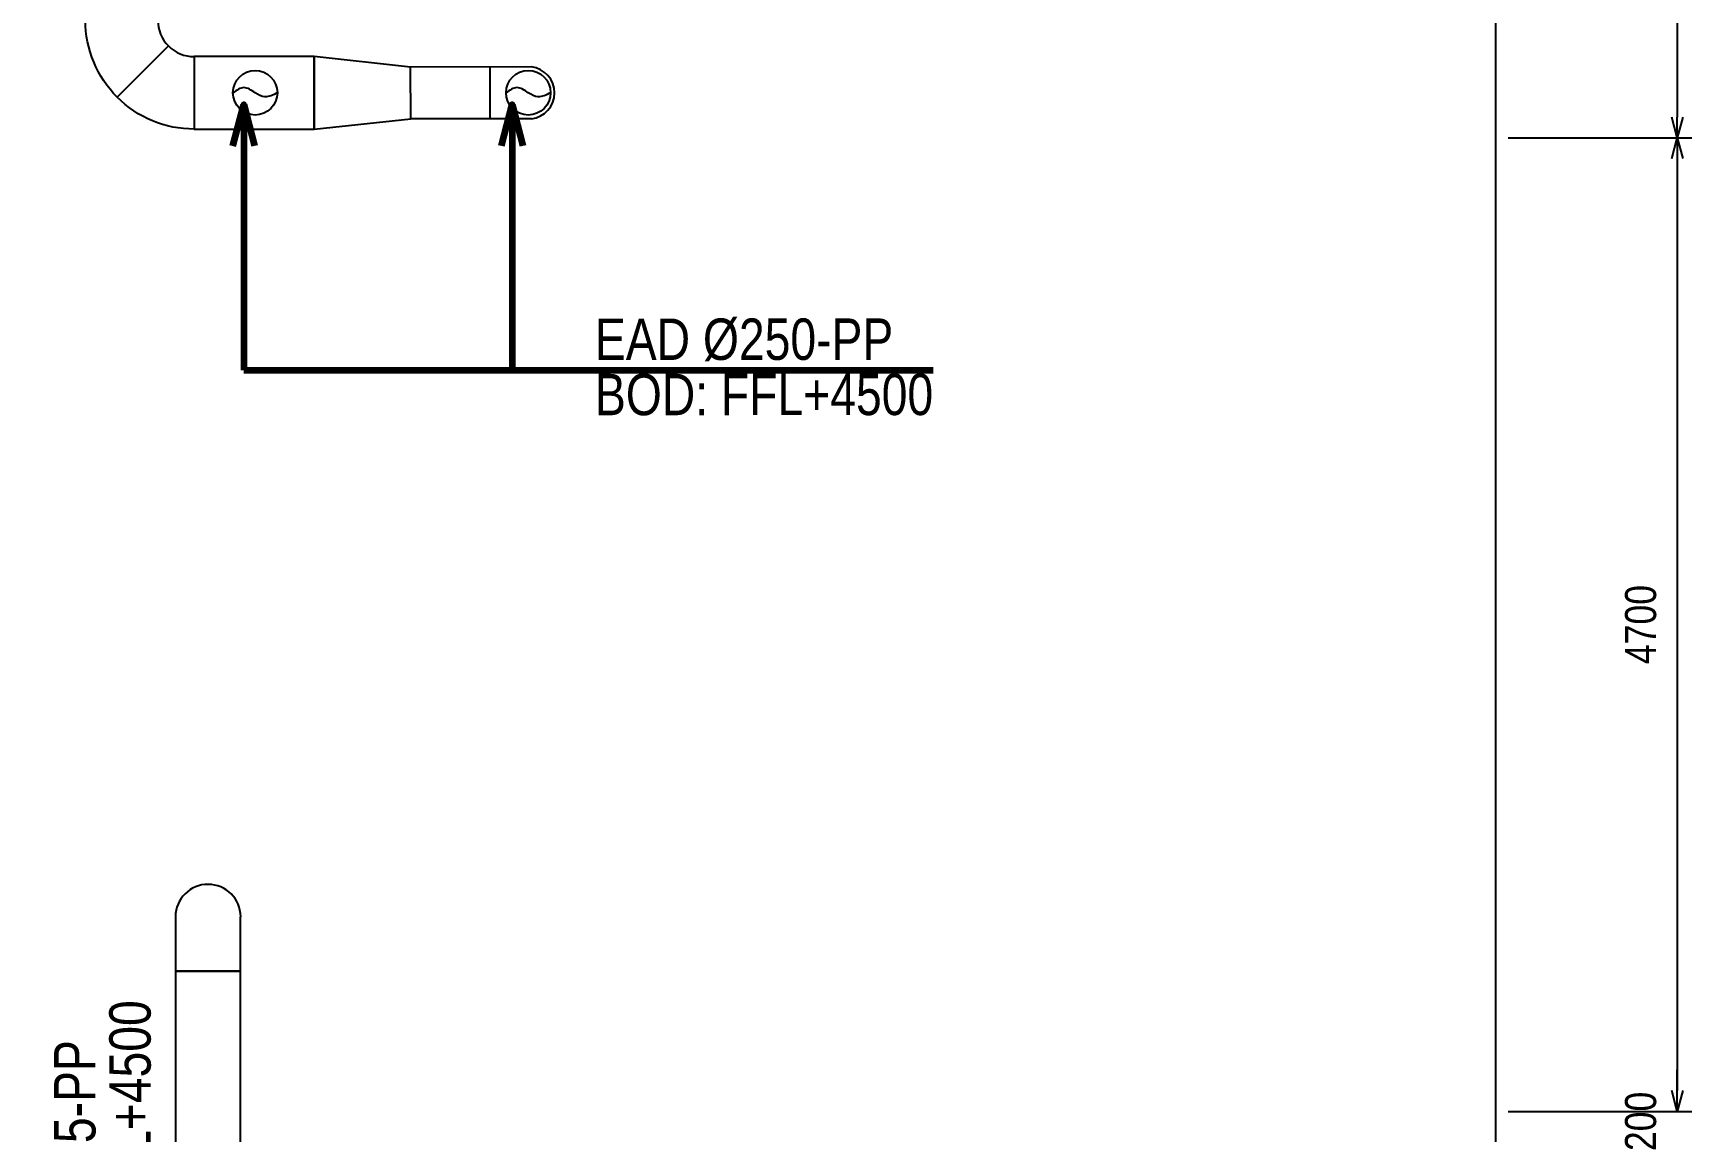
# Model space of a CAD drawing. Header units: millimetres. Extents: x -22441 to 51020, y -26401 to 84849.
# Drawn here: x 37945 to 45957, y 56901 to 62205 of the extents above; entities that cross this region are included whole.
import ezdxf

# ---------------------------------------------------------------- set-up
doc = ezdxf.new("R2010")
doc.units = ezdxf.units.MM
doc.layers.get('Defpoints').update_dxf_attribs({"color": 5})
for name, color, linetype in [('SEAS-CCL-DUCT TEXT', 7, 'Continuous'), ('SEAS-CCL-EQUIP-TXT', 7, 'Continuous'), ('TKS-PEA', 6, 'Continuous')]:
    doc.layers.add(name, color=color, linetype=linetype)
doc.styles.add('.VnBook-AntiquaH', font='')
doc.styles.add('Seas-Arial', font='arial.ttf', dxfattribs={"width": 0.9})
doc.styles.get('.VnBook-AntiquaH').set_extended_font_data('.VnArial NarrowH')
doc.dimstyles.new('1-100(MC)', dxfattribs={"dimtxt": 150, "dimasz": 100, "dimexe": 70, "dimexo": 70, "dimgap": 100, "dimtad": 1, "dimdec": 0, "dimzin": 0, "dimdsep": 46, "dimtxsty": '.VnBook-AntiquaH', "dimblk": 'OPEN30', "dimcen": 0, "dimdle": 70, "dimclrd": 8, "dimclre": 8, "dimclrt": 4, "dimadec": 0, "dimazin": 0, "dimtfac": 1, "dimtdec": 0, "dimtofl": 0, "dimtmove": 0, "dimatfit": 3, "dimldrblk": 'OPEN30', "dimfxl": 1, "dimtolj": 1, "dimtzin": 0, "dimlwd": -1, "dimlwe": -1, "dimarcsym": 0})
doc.dimstyles.new('HVAC - 100', dxfattribs={"dimscale": 100, "dimtxt": 2, "dimasz": 2, "dimexe": 1, "dimexo": 3, "dimgap": 1.5, "dimtad": 1, "dimdec": 0, "dimzin": 9, "dimdsep": 46, "dimtxsty": 'Seas-Arial', "dimcen": 0, "dimclrd": 256, "dimclre": 256, "dimclrt": 7, "dimadec": 0, "dimazin": 2, "dimtfac": 1, "dimtdec": 0, "dimtofl": 0, "dimtmove": 0, "dimatfit": 3, "dimfxl": 0.5, "dimtolj": 1, "dimtzin": 0, "dimarcsym": 0})

# ---------------------------------------------------------------- blocks, each defined once
blk = doc.blocks.new('_Open30')
at = {"color": 0, "linetype": 'ByBlock', "lineweight": -2}
for p, q in [((-1, 0.267949), (0, 0)), ((0, 0), (-1, -0.267949)), ((0, 0), (-1, 0))]:
    blk.add_line(p, q, dxfattribs=at)
blk = doc.blocks.new('*D2529')
at = {"layer": 'Defpoints', "color": 8}
for p, q in [((45080, 63209.7), (45956.5, 63209.7)), ((45886.5, 63109.7), (45886.5, 61800)), ((45070, 61700), (45956.5, 61700))]:
    blk.add_line(p, q, dxfattribs=at)
at = {"layer": 'Defpoints', "color": 0}
for p in [(45010, 63209.7), (45000, 61700), (45886.5, 61700)]:
    blk.add_point(p, dxfattribs=at)
at = {"layer": 'Defpoints', "color": 8, "xscale": 100, "yscale": 100, "zscale": 100}
for p, rotation in [((45886.5, 63209.7), 90), ((45886.5, 61700), 270)]:
    blk.add_blockref('_Open30', p, dxfattribs=dict(at, rotation=rotation))
at = {"layer": 'Defpoints', "color": 4, "insert": (45710, 62454.9), "char_height": 150, "attachment_point": 5, "rotation": 90, "style": '.VnBook-AntiquaH'}
blk.add_mtext('\\A1;1510', dxfattribs=at)
blk = doc.blocks.new('*D2530')
at = {"layer": 'Defpoints', "color": 8}
for p, q in [((45070, 61700), (45956.5, 61700)), ((45886.5, 61600), (45886.5, 57100)), ((45070, 57000), (45956.5, 57000))]:
    blk.add_line(p, q, dxfattribs=at)
at = {"layer": 'Defpoints', "color": 0}
for p in [(45000, 61700), (45000, 57000), (45886.5, 57000)]:
    blk.add_point(p, dxfattribs=at)
at = {"layer": 'Defpoints', "color": 8, "xscale": 100, "yscale": 100, "zscale": 100}
for p, rotation in [((45886.5, 61700), 90), ((45886.5, 57000), 270)]:
    blk.add_blockref('_Open30', p, dxfattribs=dict(at, rotation=rotation))
at = {"layer": 'Defpoints', "color": 4, "insert": (45710, 59350), "char_height": 150, "attachment_point": 5, "rotation": 90, "style": '.VnBook-AntiquaH'}
blk.add_mtext('\\A1;4700', dxfattribs=at)
blk = doc.blocks.new('*D3557')
at = {"layer": 'Defpoints', "color": 8}
for p, q in [((45886.5, 57100), (45886.5, 57200)), ((45070, 57000), (45956.5, 57000)), ((45080, 56800), (45956.5, 56800)), ((45886.5, 56700), (45886.5, 56600))]:
    blk.add_line(p, q, dxfattribs=at)
at = {"layer": 'Defpoints', "color": 0}
for p in [(45000, 57000), (45010, 56800), (45886.5, 56800)]:
    blk.add_point(p, dxfattribs=at)
at = {"layer": 'Defpoints', "color": 8, "xscale": 100, "yscale": 100, "zscale": 100}
for p, rotation in [((45886.5, 57000), 270), ((45886.5, 56800), 90)]:
    blk.add_blockref('_Open30', p, dxfattribs=dict(at, rotation=rotation))
at = {"layer": 'Defpoints', "color": 4, "insert": (45710, 56951.4), "char_height": 150, "attachment_point": 5, "rotation": 90, "style": '.VnBook-AntiquaH'}
blk.add_mtext('\\A1;200', dxfattribs=at)

msp = doc.modelspace()

# ---------------------------------------------------------------- linework, layer by layer
at = {"layer": 'SEAS-CCL-DUCT TEXT'}
msp.add_xline((45010, 64109.7), (0, 1), dxfattribs=at)
at = {"layer": 'SEAS-CCL-DUCT TEXT', "color": 8}
for points in [[(39124.3, 61917.2), (39064.3, 61897.7), (39017.6, 61917.2), (38962.8, 61941.9), (38910.8, 61917.2)], [(40443.5, 61917.2), (40383.5, 61897.7), (40336.7, 61917.2), (40281.9, 61941.9), (40230, 61917.2)]]:
    msp.add_spline(points, degree=3, dxfattribs=at)
at = {"layer": 'TKS-PEA'}
for points in [[(38599, 62143), (38351.5, 61895.5, -0.198912), (38197.7, 62266.7), (38547.7, 62266.7, 0.198912), (38599, 62143)], [(38722.7, 62091.7), (38722.7, 61741.7, -0.198912), (38351.5, 61895.5), (38599, 62143, 0.198912), (38722.7, 62091.7)]]:
    msp.add_lwpolyline(points, format="xyb", close=True, dxfattribs=at)
for points in [[(38722.7, 62091.7), (38722.7, 61741.7), (39303.3, 61741.7), (39303.3, 62091.7)], [(39768.5, 62041.1), (39303.3, 62091.7), (39303.3, 61741.7), (39768.7, 61791.1), (39768.5, 62041.1)], [(38632.3, 55428.3), (38947.3, 55428.3), (38947.3, 57677.3), (38632.3, 57677.3)]]:
    msp.add_lwpolyline(points, close=True, dxfattribs=at)
for points in [[(40351.9, 62041.7), (39764.8, 62041.1)], [(40150.5, 62041.7), (40150.5, 61791.7)], [(40352, 61791.7), (39768.5, 61791.1)], [(38632.4, 57939.4), (38632.3, 57677.3), (38947.3, 57677.3), (38947.5, 57939.3)]]:
    msp.add_lwpolyline(points, dxfattribs=at)
for centre in [(39017.6, 61917.2), (40336.7, 61917.2)]:
    msp.add_circle(centre, 107.4, dxfattribs=at)
for centre, radius, start, end in [((40337.6, 61916.7), 125.8, 276.53192, 83.41064), ((38790, 57938.3), 157.6, 0.27598, 179.68466)]:
    msp.add_arc(centre, radius, start, end, dxfattribs=at)

# ---------------------------------------------------------------- texts
at = {"layer": 'SEAS-CCL-EQUIP-TXT', "insert": (40658.6, 60827.2), "char_height": 200, "width": 2948.251, "attachment_point": 1, "rotation": 0.02818, "line_spacing_factor": 0.8, "style": 'Seas-Arial', "bg_fill": 2}
msp.add_mtext('\\pxql;{\\W0.8;EAD %%c250-PP\\PBOD: FFL+4500}', dxfattribs=at)

# ---------------------------------------------------------------- dimensions: what is measured, and where the dimension line sits
at = {"layer": 'Defpoints'}
for base, p1, p2, picture, middle in [((45886.5, 61700), (45010, 63209.7), (45000, 61700), '*D2529', (45710, 62454.9)), ((45886.5, 57000), (45000, 61700), (45000, 57000), '*D2530', (45710, 59350))]:
    dim = msp.add_linear_dim(base=base, p1=p1, p2=p2, angle=90, dimstyle='1-100(MC)', dxfattribs=at)
    dim.commit()
    dim.dimension.update_dxf_attribs({"geometry": picture, "text_midpoint": middle})
dim = msp.add_linear_dim(base=(45886.5, 56800), p1=(45000, 57000), p2=(45010, 56800), angle=90, dimstyle='1-100(MC)', dxfattribs=at)
dim.commit()
dim.dimension.update_dxf_attribs({"geometry": '*D3557', "text_midpoint": (45886.5, 56951.4), "dimtype": 160})

# ---------------------------------------------------------------- next in the draw order: texts
at = {"layer": 'SEAS-CCL-EQUIP-TXT', "insert": (38046.9, 55902.7), "char_height": 200, "width": 2948.251, "attachment_point": 1, "rotation": 90.02818, "line_spacing_factor": 0.8, "style": 'Seas-Arial', "bg_fill": 2}
msp.add_mtext('\\pxql;{\\W0.8;EAD %%c315-PP\\PBOD: FFL+4500}', dxfattribs=at)

# ---------------------------------------------------------------- next in the draw order: leaders
at = {"color": 8}
for points in [[(38962.1, 61860.4), (38962.1, 60577.7), (42292.8, 60577.7)], [(40258.5, 61860.4), (40258.5, 60577.7), (42292.8, 60577.7)]]:
    msp.add_leader(points, dimstyle='HVAC - 100', override={"dimtxt": 2, "dimasz": 2, "dimgap": 1.5, "dimtad": 1, "dimclrd": 256, "dimldrblk": 'Open30', "dimlwd": 65534}, dxfattribs=at)

doc.saveas('drawing.dxf')
